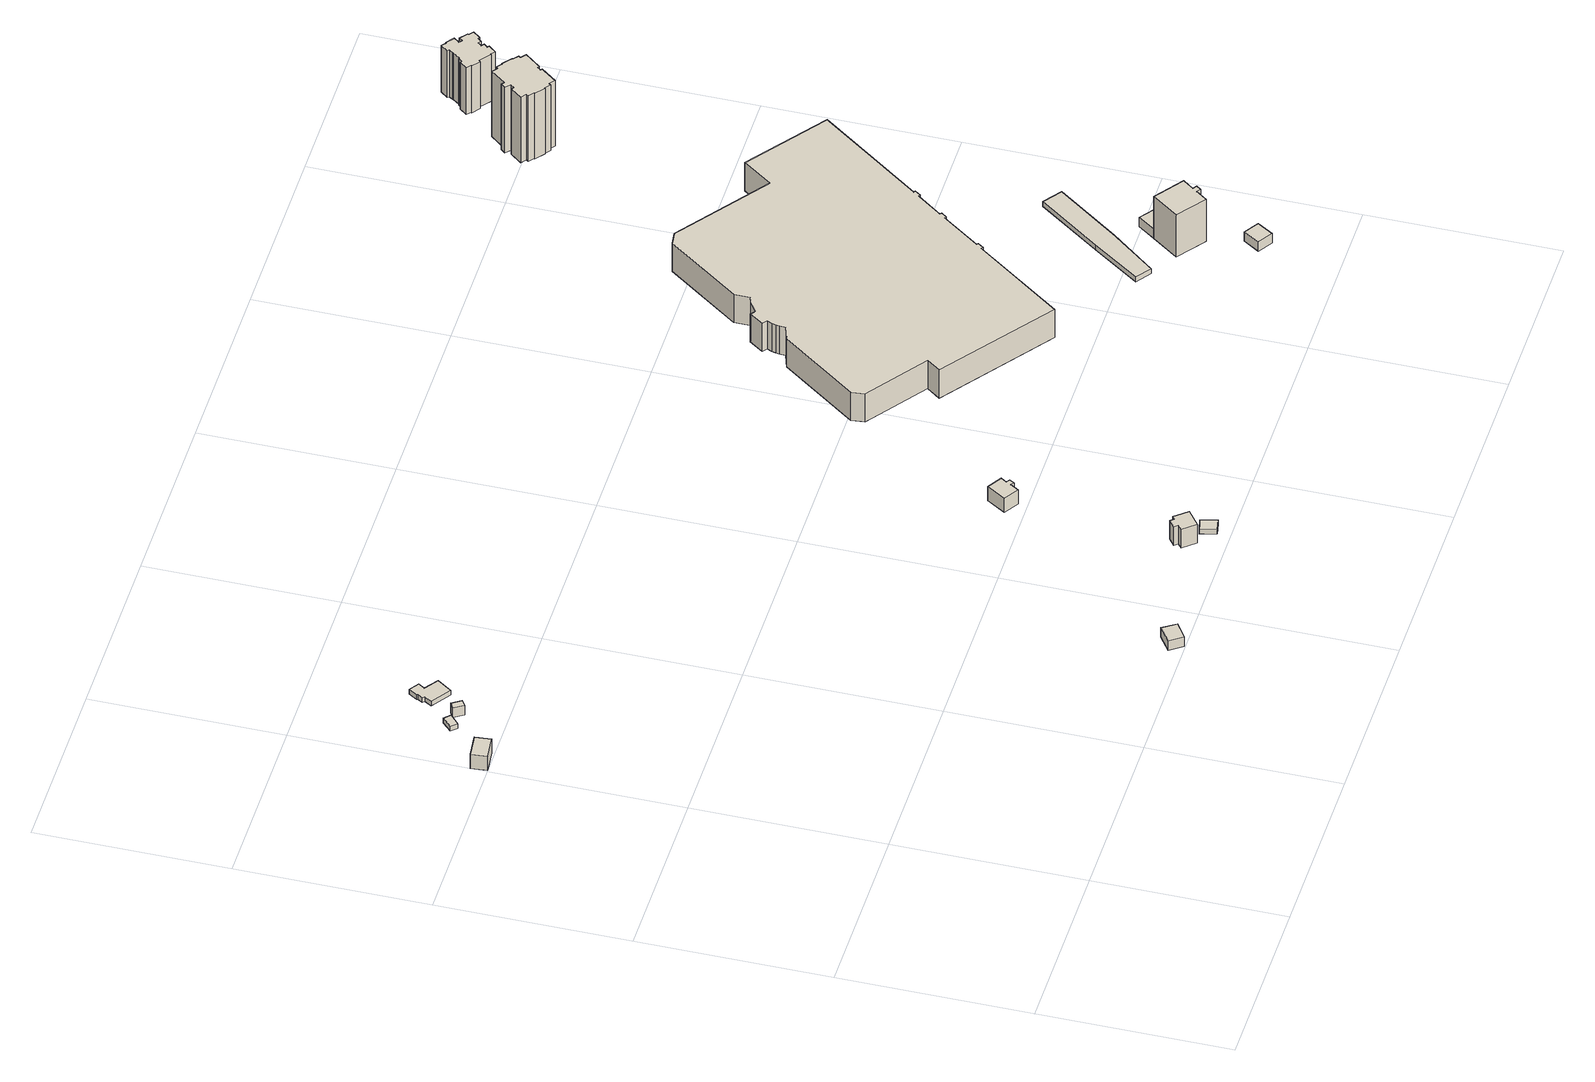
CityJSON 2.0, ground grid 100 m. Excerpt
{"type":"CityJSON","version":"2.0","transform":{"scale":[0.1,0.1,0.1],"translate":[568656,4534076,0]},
"CityObjects":{
"building1":{"type":"Building","geometry":[{"type":"MultiSurface","lod":"1","boundaries":[[[0,1,2,3]],[[0,3,4,5]],[[3,2,6,4]],[[2,1,7,6]],[[1,0,5,7]],[[5,4,6,7]]]}]},
"building2":{"type":"Building","geometry":[{"type":"MultiSurface","lod":"1","boundaries":[[[8,9,10,11]],[[8,11,12,13]],[[11,10,14,12]],[[10,9,15,14]],[[9,8,13,15]],[[13,12,14,15]]]}]},
"building3":{"type":"Building","geometry":[{"type":"MultiSurface","lod":"1","boundaries":[[[16,17,18,19]],[[16,19,20,21]],[[19,18,22,20]],[[18,17,23,22]],[[17,16,21,23]],[[21,20,22,23]]]}]},
"building4":{"type":"Building","geometry":[{"type":"MultiSurface","lod":"1","boundaries":[[[24,25,26,27,28,29,30,31,32,33]],[[24,33,34,35]],[[33,32,36,34]],[[32,31,37,36]],[[31,30,38,37]],[[30,29,39,38]],[[29,28,40,39]],[[28,27,41,40]],[[27,26,42,41]],[[26,25,43,42]],[[25,24,35,43]],[[35,34,36,37,38,39,40,41,42,43]]]}]},
"building5":{"type":"Building","geometry":[{"type":"MultiSurface","lod":"1","boundaries":[[[44,45,46,47]],[[44,47,48,49]],[[47,46,50,48]],[[46,45,51,50]],[[45,44,49,51]],[[49,48,50,51]]]}]},
"building6":{"type":"Building","geometry":[{"type":"MultiSurface","lod":"1","boundaries":[[[52,53,54,55,56,57,58,59]],[[52,59,60,61]],[[59,58,62,60]],[[58,57,63,62]],[[57,56,64,63]],[[56,55,65,64]],[[55,54,66,65]],[[54,53,67,66]],[[53,52,61,67]],[[61,60,62,63,64,65,66,67]]]}]},
"building7":{"type":"Building","geometry":[{"type":"MultiSurface","lod":"1","boundaries":[[[68,69,70,71]],[[68,71,72,73]],[[71,70,74,72]],[[70,69,75,74]],[[69,68,73,75]],[[73,72,74,75]]]}]},
"building8":{"type":"Building","geometry":[{"type":"MultiSurface","lod":"1","boundaries":[[[76,77,78,79,80,81,82,83]],[[76,83,84,85]],[[83,82,86,84]],[[82,81,87,86]],[[81,80,88,87]],[[80,79,89,88]],[[79,78,90,89]],[[78,77,91,90]],[[77,76,85,91]],[[85,84,86,87,88,89,90,91]]]}]},
"building9":{"type":"Building","geometry":[{"type":"MultiSurface","lod":"1","boundaries":[[[92,93,94,95,96,97,98,99,100,101,102,103,104,105,106,107,108,109,110,111,112,113,114,115,116,117,118,119,120,121,122,123,124,125,126]],[[92,126,127,128]],[[126,125,129,127]],[[125,124,130,129]],[[124,123,131,130]],[[123,122,132,131]],[[122,121,133,132]],[[121,120,134,133]],[[120,119,135,134]],[[119,118,136,135]],[[118,117,137,136]],[[117,116,138,137]],[[116,115,139,138]],[[115,114,140,139]],[[114,113,141,140]],[[113,112,142,141]],[[112,111,143,142]],[[111,110,144,143]],[[110,109,145,144]],[[109,108,146,145]],[[108,107,147,146]],[[107,106,148,147]],[[106,105,149,148]],[[105,104,150,149]],[[104,103,151,150]],[[103,102,152,151]],[[102,101,153,152]],[[101,100,154,153]],[[100,99,155,154]],[[99,98,156,155]],[[98,97,157,156]],[[97,96,158,157]],[[96,95,159,158]],[[95,94,160,159]],[[94,93,161,160]],[[93,92,128,161]],[[128,127,129,130,131,132,133,134,135,136,137,138,139,140,141,142,143,144,145,146,147,148,149,150,151,152,153,154,155,156,157,158,159,160,161]]]}]},
"building10":{"type":"Building","geometry":[{"type":"MultiSurface","lod":"1","boundaries":[[[162,163,164,165]],[[162,165,166,167]],[[165,164,168,166]],[[164,163,169,168]],[[163,162,167,169]],[[167,166,168,169]]]}]},
"building11":{"type":"Building","geometry":[{"type":"MultiSurface","lod":"1","boundaries":[[[170,171,172,173,174,175,176,177]],[[170,177,178,179]],[[177,176,180,178]],[[176,175,181,180]],[[175,174,182,181]],[[174,173,183,182]],[[173,172,184,183]],[[172,171,185,184]],[[171,170,179,185]],[[179,178,180,181,182,183,184,185]]]}]},
"building12":{"type":"Building","geometry":[{"type":"MultiSurface","lod":"1","boundaries":[[[186,187,188,189,190,191]],[[186,191,192,193]],[[191,190,194,192]],[[190,189,195,194]],[[189,188,196,195]],[[188,187,197,196]],[[187,186,193,197]],[[193,192,194,195,196,197]]]}]},
"building13":{"type":"Building","geometry":[{"type":"MultiSurface","lod":"1","boundaries":[[[198,199,171,170]],[[198,170,200,201]],[[170,171,202,200]],[[171,199,203,202]],[[199,198,201,203]],[[201,200,202,203]]]}]},
"building14":{"type":"Building","geometry":[{"type":"MultiSurface","lod":"1","boundaries":[[[204,205,206,207,208,209,210,211,212,213,214,215,216,217,218,219,220,221,222,223,224,225,226,227,228,229,230,231,232,233]],[[204,233,234,235]],[[233,232,236,234]],[[232,231,237,236]],[[231,230,238,237]],[[230,229,239,238]],[[229,228,240,239]],[[228,227,241,240]],[[227,226,242,241]],[[226,225,243,242]],[[225,224,244,243]],[[224,223,245,244]],[[223,222,246,245]],[[222,221,247,246]],[[221,220,248,247]],[[220,219,249,248]],[[219,218,250,249]],[[218,217,251,250]],[[217,216,252,251]],[[216,215,253,252]],[[215,214,254,253]],[[214,213,255,254]],[[213,212,256,255]],[[212,211,257,256]],[[211,210,258,257]],[[210,209,259,258]],[[209,208,260,259]],[[208,207,261,260]],[[207,206,262,261]],[[206,205,263,262]],[[205,204,235,263]],[[235,234,236,237,238,239,240,241,242,243,244,245,246,247,248,249,250,251,252,253,254,255,256,257,258,259,260,261,262,263]]]}]},
"building15":{"type":"Building","geometry":[{"type":"MultiSurface","lod":"1","boundaries":[[[264,265,266,267,268,269,270,271,272,273,274,275,276,277,278,279,280,281,282,283,284,285,286,287,288,289,290,291,292,293,294,295,296,297]],[[264,297,298,299]],[[297,296,300,298]],[[296,295,301,300]],[[295,294,302,301]],[[294,293,303,302]],[[293,292,304,303]],[[292,291,305,304]],[[291,290,306,305]],[[290,289,307,306]],[[289,288,308,307]],[[288,287,309,308]],[[287,286,310,309]],[[286,285,311,310]],[[285,284,312,311]],[[284,283,313,312]],[[283,282,314,313]],[[282,281,315,314]],[[281,280,316,315]],[[280,279,317,316]],[[279,278,318,317]],[[278,277,319,318]],[[277,276,320,319]],[[276,275,321,320]],[[275,274,322,321]],[[274,273,323,322]],[[273,272,324,323]],[[272,271,325,324]],[[271,270,326,325]],[[270,269,327,326]],[[269,268,328,327]],[[268,267,329,328]],[[267,266,330,329]],[[266,265,331,330]],[[265,264,299,331]],[[299,298,300,301,302,303,304,305,306,307,308,309,310,311,312,313,314,315,316,317,318,319,320,321,322,323,324,325,326,327,328,329,330,331]]]}]}
},
"vertices":[
[131,3101,0],[140,3016,0],[14,3003,0],[4,3087,0],[4,3087,90],[131,3101,90],[14,3003,90],[140,3016,90],
[322,3269,0],[268,3220,0],[240,3250,0],[290,3299,0],[290,3299,30],[322,3269,30],[240,3250,30],[268,3220,30],
[372,3214,0],[340,3265,0],[371,3285,0],[405,3235,0],[405,3235,60],[372,3214,60],[371,3285,60],[340,3265,60],
[476,3444,0],[547,3395,0],[494,3318,0],[392,3388,0],[416,3425,0],[404,3434,0],[422,3463,0],[418,3466,0],[448,3513,0],[499,3478,0],[499,3478,30],[476,3444,30],[448,3513,30],[418,3466,30],[422,3463,30],[404,3434,30],[416,3425,30],[392,3388,30],[494,3318,30],[547,3395,30],
[1797,134,0],[1845,64,0],[1762,7,0],[1713,75,0],[1713,75,60],[1797,134,60],[1762,7,60],[1845,64,60],
[2453,248,0],[2492,279,0],[2507,261,0],[2525,272,0],[2581,205,0],[2500,143,0],[2445,209,0],[2468,229,0],[2468,229,120],[2453,248,120],[2445,209,120],[2500,143,120],[2581,205,120],[2525,272,120],[2507,261,120],[2492,279,120],
[2633,167,0],[2656,83,0],[2588,68,0],[2567,152,0],[2567,152,30],[2633,167,30],[2588,68,30],[2656,83,30],
[2608,1150,0],[2589,1120,0],[2607,1108,0],[2592,1082,0],[2575,1093,0],[2547,1049,0],[2470,1097,0],[2531,1197,0],[2531,1197,90],[2608,1150,90],[2470,1097,90],[2547,1049,90],[2575,1093,90],[2592,1082,90],[2607,1108,90],[2589,1120,90],
[2919,1986,0],[3213,2385,0],[3291,2410,0],[3293,2443,0],[3297,2462,0],[3302,2482,0],[3313,2509,0],[3288,2527,0],[3341,2600,0],[3365,2582,0],[3424,2621,0],[3454,2632,0],[3455,2715,0],[3736,3097,0],[3808,3106,0],[4279,2760,0],[4391,2914,0],[4796,2615,0],[4684,2462,0],[4400,2075,0],[4409,2069,0],[4387,2039,0],[4378,2045,0],[4280,1912,0],[4289,1906,0],[4268,1876,0],[4258,1881,0],[4114,1684,0],[4122,1677,0],[4100,1647,0],[4091,1653,0],[3757,1198,0],[3186,1617,0],[3238,1689,0],[2928,1915,0],[2928,1915,180],[2919,1986,180],[3238,1689,180],[3186,1617,180],[3757,1198,180],[4091,1653,180],[4100,1647,180],[4122,1677,180],[4114,1684,180],[4258,1881,180],[4268,1876,180],[4289,1906,180],[4280,1912,180],[4378,2045,180],[4387,2039,180],[4409,2069,180],[4400,2075,180],[4684,2462,180],[4796,2615,180],[4391,2914,180],[4279,2760,180],[3808,3106,180],[3736,3097,180],[3455,2715,180],[3454,2632,180],[3424,2621,180],[3365,2582,180],[3341,2600,180],[3288,2527,180],[3313,2509,180],[3302,2482,180],[3297,2462,180],[3293,2443,180],[3291,2410,180],[3213,2385,180],
[4670,501,0],[4746,453,0],[4693,368,0],[4617,416,0],[4617,416,60],[4670,501,60],[4693,368,60],[4746,453,60],
[4574,926,0],[4723,818,0],[4681,760,0],[4701,747,0],[4684,722,0],[4663,735,0],[4621,678,0],[4472,787,0],[4472,787,270],[4574,926,270],[4621,678,270],[4663,735,270],[4684,722,270],[4701,747,270],[4681,760,270],[4723,818,270],
[4753,1434,0],[4515,1108,0],[4326,870,0],[4248,927,0],[4422,1176,0],[4659,1502,0],[4659,1502,30],[4753,1434,30],[4422,1176,30],[4248,927,30],[4326,870,30],[4515,1108,30],
[4638,1017,0],[4788,907,0],[4574,926,60],[4638,1017,60],[4723,818,60],[4788,907,60],
[4486,4179,0],[4514,4156,0],[4516,4160,0],[4564,4121,0],[4562,4118,0],[4590,4095,0],[4582,4085,0],[4609,4062,0],[4544,3980,0],[4535,3986,0],[4521,3968,0],[4528,3962,0],[4464,3879,0],[4435,3901,0],[4428,3892,0],[4399,3913,0],[4397,3911,0],[4348,3950,0],[4350,3952,0],[4322,3975,0],[4331,3986,0],[4303,4008,0],[4351,4068,0],[4363,4058,0],[4378,4077,0],[4352,4099,0],[4371,4123,0],[4385,4112,0],[4449,4191,0],[4477,4169,0],[4477,4169,420],[4486,4179,420],[4449,4191,420],[4385,4112,420],[4371,4123,420],[4352,4099,420],[4378,4077,420],[4363,4058,420],[4351,4068,420],[4303,4008,420],[4331,3986,420],[4322,3975,420],[4350,3952,420],[4348,3950,420],[4397,3911,420],[4399,3913,420],[4428,3892,420],[4435,3901,420],[4464,3879,420],[4528,3962,420],[4521,3968,420],[4535,3986,420],[4544,3980,420],[4609,4062,420],[4582,4085,420],[4590,4095,420],[4562,4118,420],[4564,4121,420],[4516,4160,420],[4514,4156,420],
[4611,4385,0],[4628,4405,0],[4632,4402,0],[4660,4440,0],[4658,4442,0],[4674,4464,0],[4666,4471,0],[4697,4510,0],[4720,4492,0],[4724,4495,0],[4764,4463,0],[4742,4435,0],[4756,4422,0],[4771,4441,0],[4812,4409,0],[4809,4404,0],[4832,4386,0],[4801,4347,0],[4792,4353,0],[4775,4333,0],[4761,4343,0],[4746,4324,0],[4760,4314,0],[4744,4293,0],[4752,4286,0],[4721,4247,0],[4698,4265,0],[4695,4262,0],[4639,4306,0],[4631,4297,0],[4591,4329,0],[4593,4333,0],[4571,4352,0],[4602,4391,0],[4602,4391,300],[4611,4385,300],[4571,4352,300],[4593,4333,300],[4591,4329,300],[4631,4297,300],[4639,4306,300],[4695,4262,300],[4698,4265,300],[4721,4247,300],[4752,4286,300],[4744,4293,300],[4760,4314,300],[4746,4324,300],[4761,4343,300],[4775,4333,300],[4792,4353,300],[4801,4347,300],[4832,4386,300],[4809,4404,300],[4812,4409,300],[4771,4441,300],[4756,4422,300],[4742,4435,300],[4764,4463,300],[4724,4495,300],[4720,4492,300],[4697,4510,300],[4666,4471,300],[4674,4464,300],[4658,4442,300],[4660,4440,300],[4632,4402,300],[4628,4405,300]
]}
